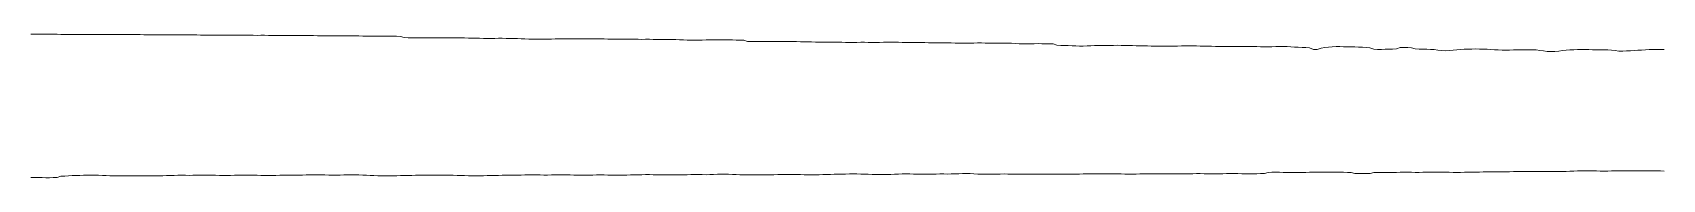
# Model space of a CAD drawing. Extents: x -16 to 11205, y -14909 to 147.
# Drawn here: x 4971.5 to 5403.5, y -11687.8 to -11649.8 of the extents above; entities that cross this region are included whole.
import ezdxf

# ---------------------------------------------------------------- set-up
doc = ezdxf.new("R2010")
doc.units = 0
doc.layers.get('0').update_dxf_attribs({"color": 1, "linetype": 'CONTINUOUS', "lineweight": 15, "true_color": 0xff0000})

msp = doc.modelspace()

# ---------------------------------------------------------------- linework, layer by layer
for p, q in [((4971, -11649.76), (4972, -11649.76)), ((4972, -11649.76), (4973, -11649.76)), ((4973, -11649.76), (4974, -11649.76)), ((4974, -11649.76), (4975, -11649.76)), ((4975, -11649.76), (4976, -11649.76)), ((4976, -11649.76), (4977, -11649.77)), ((4977, -11649.77), (4978, -11649.78)), ((4978, -11649.78), (4979, -11649.79)), ((4979, -11649.79), (4980, -11649.79)), ((4980, -11649.79), (4981, -11649.8)), ((4981, -11649.8), (4982, -11649.79)), ((4982, -11649.79), (4983, -11649.8)), ((4983, -11649.8), (4984, -11649.8)), ((4984, -11649.8), (4985, -11649.81)), ((4985, -11649.81), (4986, -11649.82)), ((4986, -11649.82), (4987, -11649.83)), ((4987, -11649.83), (4988, -11649.84)), ((4988, -11649.84), (4989, -11649.85)), ((4989, -11649.85), (4990, -11649.85)), ((4990, -11649.85), (4991, -11649.85)), ((4991, -11649.85), (4992, -11649.85)), ((4992, -11649.85), (4993, -11649.84)), ((4993, -11649.84), (4994, -11649.84)), ((4994, -11649.84), (4995, -11649.84)), ((4995, -11649.84), (4996, -11649.84)), ((4996, -11649.84), (4997, -11649.84)), ((4997, -11649.84), (4998, -11649.85)), ((4998, -11649.85), (4999, -11649.85)), ((4999, -11649.85), (5000, -11649.86)), ((5000, -11649.86), (5001, -11649.88)), ((5001, -11649.88), (5002, -11649.89)), ((5002, -11649.89), (5003, -11649.91)), ((5003, -11649.91), (5004, -11649.91)), ((5004, -11649.91), (5005, -11649.91)), ((5005, -11649.91), (5006, -11649.9)), ((5006, -11649.9), (5007, -11649.89)), ((5007, -11649.89), (5008, -11649.9)), ((5008, -11649.9), (5009, -11649.91)), ((5009, -11649.91), (5010, -11649.92)), ((5010, -11649.92), (5011, -11649.93)), ((5011, -11649.93), (5012, -11649.93)), ((5012, -11649.93), (5013, -11649.93)), ((5013, -11649.93), (5014, -11649.95)), ((5014, -11649.95), (5015, -11649.96)), ((5015, -11649.96), (5016, -11649.98)), ((5016, -11649.98), (5017, -11649.99)), ((5017, -11649.99), (5018, -11650)), ((5018, -11650), (5019, -11650)), ((5019, -11650), (5020, -11649.99)), ((5020, -11649.99), (5021, -11649.99)), ((5021, -11649.99), (5022, -11650)), ((5022, -11650), (5023, -11650.01)), ((5023, -11650.01), (5024, -11650.02)), ((5024, -11650.02), (5025, -11650.02)), ((5025, -11650.02), (5026, -11650.02)), ((5026, -11650.02), (5027, -11650.03)), ((5027, -11650.03), (5028, -11650.03)), ((5028, -11650.03), (5029, -11650.04)), ((5029, -11650.04), (5030, -11650.04)), ((5030, -11650.04), (5031, -11650.05)), ((5031, -11650.05), (5032, -11650.04)), ((5032, -11650.04), (5033, -11650.04)), ((5033, -11650.04), (5034, -11650.05)), ((5034, -11650.05), (5035, -11650.05)), ((5035, -11650.05), (5036, -11650.06)), ((5036, -11650.06), (5037, -11650.08)), ((5037, -11650.08), (5038, -11650.09)), ((5038, -11650.09), (5039, -11650.09)), ((5039, -11650.09), (5040, -11650.09)), ((5040, -11650.09), (5041, -11650.09)), ((5041, -11650.09), (5042, -11650.09)), ((5042, -11650.09), (5043, -11650.1)), ((5043, -11650.1), (5044, -11650.11)), ((5044, -11650.11), (5045, -11650.12)), ((5045, -11650.12), (5046, -11650.13)), ((5046, -11650.13), (5047, -11650.15)), ((5047, -11650.15), (5048, -11650.17)), ((5048, -11650.17), (5049, -11650.19)), ((5049, -11650.19), (5050, -11650.19)), ((5050, -11650.19), (5051, -11650.2)), ((5051, -11650.2), (5052, -11650.19)), ((5052, -11650.19), (5053, -11650.19)), ((5053, -11650.19), (5054, -11650.19)), ((5054, -11650.19), (5055, -11650.19)), ((5055, -11650.19), (5056, -11650.21)), ((5056, -11650.21), (5057, -11650.22)), ((5057, -11650.22), (5058, -11650.22)), ((5058, -11650.22), (5059, -11650.23)), ((5059, -11650.23), (5060, -11650.24)), ((5060, -11650.24), (5061, -11650.24)), ((5061, -11650.24), (5062, -11650.25)), ((5062, -11650.25), (5063, -11650.26)), ((5063, -11650.26), (5064, -11650.27)), ((5064, -11650.27), (5065, -11650.28)), ((5065, -11650.28), (5065.99, -11650.29)), ((5065.99, -11650.29), (5066.99, -11650.3)), ((5066.99, -11650.3), (5067.99, -11650.31)), ((5067.99, -11650.31), (5068.99, -11650.33)), ((5068.99, -11650.33), (5070.01, -11650.66)), ((5070.01, -11650.66), (5071.01, -11650.69)), ((5071.01, -11650.69), (5072, -11650.71)), ((5072, -11650.71), (5073, -11650.71)), ((5073, -11650.71), (5074, -11650.71)), ((5074, -11650.71), (5075, -11650.7)), ((5075, -11650.7), (5076, -11650.7)), ((5076, -11650.7), (5077, -11650.71)), ((5077, -11650.71), (5078, -11650.71)), ((5078, -11650.71), (5079, -11650.72)), ((5079, -11650.72), (5080, -11650.73)), ((5080, -11650.73), (5081, -11650.73)), ((5081, -11650.73), (5082, -11650.73)), ((5082, -11650.73), (5083, -11650.73)), ((5083, -11650.73), (5084, -11650.73)), ((5084, -11650.73), (5085, -11650.73)), ((5085, -11650.73), (5086, -11650.74)), ((5086, -11650.74), (5087.01, -11650.76)), ((5087.01, -11650.76), (5088.01, -11650.78)), ((5088.01, -11650.78), (5089, -11650.81)), ((5089, -11650.81), (5090, -11650.84)), ((5090, -11650.84), (5091, -11650.86)), ((5091, -11650.86), (5092, -11650.86)), ((5092, -11650.86), (5093, -11650.85)), ((5093, -11650.85), (5094, -11650.85)), ((5094, -11650.85), (5095, -11650.84)), ((5095, -11650.84), (5096, -11650.84)), ((5096, -11650.84), (5097, -11650.85)), ((5097, -11650.85), (5098, -11650.87)), ((5098, -11650.87), (5099, -11650.89)), ((5099, -11650.89), (5100, -11650.93)), ((5100, -11650.93), (5101, -11650.96)), ((5101, -11650.96), (5102, -11650.99)), ((5102, -11650.99), (5103, -11651.02)), ((5110, -11651.01), (5111, -11651)), ((5111, -11651), (5112, -11651)), ((5112, -11651), (5113, -11651)), ((5113, -11651), (5114, -11651)), ((5114, -11651), (5115, -11651.01)), ((5115, -11651.01), (5116, -11651.01)), ((5116, -11651.01), (5117, -11651)), ((5117, -11651), (5118, -11650.99)), ((5118, -11650.99), (5119, -11650.98)), ((5119, -11650.98), (5120, -11650.98)), ((5120, -11650.98), (5121, -11650.98)), ((5121, -11650.98), (5122, -11650.98)), ((5122, -11650.98), (5123, -11651)), ((5123, -11651), (5124, -11651.02)), ((5103, -11651.02), (5104, -11651.05)), ((5104, -11651.05), (5105, -11651.08)), ((5105, -11651.08), (5106, -11651.09)), ((5106, -11651.09), (5107, -11651.09)), ((5107, -11651.09), (5108, -11651.06)), ((5108, -11651.06), (5109, -11651.03)), ((5109, -11651.03), (5110, -11651.01)), ((5124, -11651.02), (5125, -11651.04)), ((5125, -11651.04), (5126, -11651.05)), ((5126, -11651.05), (5127, -11651.07)), ((5127, -11651.07), (5128, -11651.07)), ((5128, -11651.07), (5129, -11651.08)), ((5129, -11651.08), (5130, -11651.09)), ((5130, -11651.09), (5131, -11651.09)), ((5131, -11651.09), (5132, -11651.1)), ((5132, -11651.1), (5133, -11651.11)), ((5133, -11651.11), (5134, -11651.1)), ((5134, -11651.1), (5135, -11651.1)), ((5135, -11651.1), (5136, -11651.11)), ((5136, -11651.11), (5137, -11651.13)), ((5137, -11651.13), (5138, -11651.15)), ((5138, -11651.15), (5139, -11651.18)), ((5139, -11651.18), (5140, -11651.18)), ((5140, -11651.18), (5141, -11651.18)), ((5141, -11651.18), (5142, -11651.19)), ((5142, -11651.19), (5142.99, -11651.22)), ((5142.99, -11651.22), (5143.99, -11651.25)), ((5143.99, -11651.25), (5144.99, -11651.3)), ((5144.99, -11651.3), (5146, -11651.32)), ((5146, -11651.32), (5147, -11651.32)), ((5147, -11651.32), (5148, -11651.32)), ((5148, -11651.32), (5149.01, -11651.29)), ((5149.01, -11651.29), (5150.01, -11651.26)), ((5150.01, -11651.26), (5151, -11651.24)), ((5151, -11651.24), (5152, -11651.21)), ((5152, -11651.21), (5153, -11651.2)), ((5153, -11651.2), (5154, -11651.2)), ((5154, -11651.2), (5155, -11651.22)), ((5155, -11651.22), (5155.99, -11651.24)), ((5155.99, -11651.24), (5156.99, -11651.27)), ((5156.99, -11651.27), (5157.99, -11651.29)), ((5157.99, -11651.29), (5158.99, -11651.31)), ((5158.99, -11651.31), (5159.99, -11651.32)), ((5159.99, -11651.32), (5161.01, -11651.64)), ((5161.01, -11651.64), (5162.01, -11651.66)), ((5162.01, -11651.66), (5163.01, -11651.69)), ((5163.01, -11651.69), (5164, -11651.72)), ((5164, -11651.72), (5165, -11651.72)), ((5165, -11651.72), (5166, -11651.71)), ((5166, -11651.71), (5167, -11651.7)), ((5167, -11651.7), (5168, -11651.68)), ((5168, -11651.68), (5169, -11651.67)), ((5169, -11651.67), (5170, -11651.67)), ((5170, -11651.67), (5171, -11651.67)), ((5171, -11651.67), (5172, -11651.67)), ((5172, -11651.67), (5173.01, -11651.68)), ((5173.01, -11651.68), (5174.01, -11651.7)), ((5174.01, -11651.7), (5175.01, -11651.73)), ((5175.01, -11651.73), (5176.01, -11651.76)), ((5176.01, -11651.76), (5177.01, -11651.79)), ((5177.01, -11651.79), (5178, -11651.81)), ((5178, -11651.81), (5179, -11651.82)), ((5179, -11651.82), (5180, -11651.83)), ((5180, -11651.83), (5181, -11651.82)), ((5181, -11651.82), (5182, -11651.82)), ((5182, -11651.82), (5183, -11651.82)), ((5183, -11651.82), (5184, -11651.83)), ((5184, -11651.83), (5185, -11651.85)), ((5185, -11651.85), (5186, -11651.88)), ((5186, -11651.88), (5187, -11651.91)), ((5187, -11651.91), (5188, -11651.94)), ((5188, -11651.94), (5189, -11651.94)), ((5189, -11651.94), (5190, -11651.92)), ((5190, -11651.92), (5191, -11651.9)), ((5191, -11651.9), (5192, -11651.9)), ((5192, -11651.9), (5193, -11651.92)), ((5193, -11651.92), (5194, -11651.93)), ((5194, -11651.93), (5195, -11651.93)), ((5195, -11651.93), (5196, -11651.91)), ((5196, -11651.91), (5197, -11651.9)), ((5197, -11651.9), (5198, -11651.88)), ((5198, -11651.88), (5199, -11651.88)), ((5199, -11651.88), (5200, -11651.89)), ((5200, -11651.89), (5201, -11651.9)), ((5201, -11651.9), (5202, -11651.91)), ((5202, -11651.91), (5203, -11651.93)), ((5203, -11651.93), (5204, -11651.94)), ((5204, -11651.94), (5205, -11651.95)), ((5205, -11651.95), (5206, -11651.96)), ((5206, -11651.96), (5207, -11651.97)), ((5207, -11651.97), (5208, -11651.99)), ((5208, -11651.99), (5209, -11652)), ((5209, -11652), (5210, -11652)), ((5210, -11652), (5211, -11652)), ((5211, -11652), (5212, -11652)), ((5212, -11652), (5213, -11652.01)), ((5213, -11652.01), (5214, -11652.03)), ((5214, -11652.03), (5215, -11652.07)), ((5215, -11652.07), (5216, -11652.12)), ((5216, -11652.12), (5217, -11652.14)), ((5217, -11652.14), (5218, -11652.13)), ((5218, -11652.13), (5219, -11652.11)), ((5219, -11652.11), (5220, -11652.09)), ((5220, -11652.09), (5221, -11652.08)), ((5221, -11652.08), (5222, -11652.07)), ((5222, -11652.07), (5223, -11652.07)), ((5223, -11652.07), (5224, -11652.09)), ((5224, -11652.09), (5225, -11652.11)), ((5225, -11652.11), (5226, -11652.13)), ((5226, -11652.13), (5227, -11652.15)), ((5227, -11652.15), (5228, -11652.15)), ((5228, -11652.15), (5229, -11652.14)), ((5229, -11652.14), (5230, -11652.14)), ((5230, -11652.14), (5230.99, -11652.16)), ((5230.99, -11652.16), (5231.99, -11652.21)), ((5231.99, -11652.21), (5232.99, -11652.26)), ((5232.99, -11652.26), (5233.99, -11652.29)), ((5233.99, -11652.29), (5235, -11652.3)), ((5235, -11652.3), (5236, -11652.28)), ((5236, -11652.28), (5237, -11652.26)), ((5237, -11652.26), (5238, -11652.25)), ((5238, -11652.25), (5239, -11652.26)), ((5239, -11652.26), (5239.99, -11652.27)), ((5239.99, -11652.27), (5240.99, -11652.29)), ((5240.99, -11652.29), (5241.99, -11652.32)), ((5241.99, -11652.32), (5243.02, -11652.66)), ((5243.02, -11652.66), (5244.01, -11652.7)), ((5244.01, -11652.7), (5245.01, -11652.74)), ((5245.01, -11652.74), (5246.01, -11652.78)), ((5246.01, -11652.78), (5247.01, -11652.82)), ((5247.01, -11652.82), (5248, -11652.86)), ((5248, -11652.86), (5249, -11652.88)), ((5249, -11652.88), (5250, -11652.88)), ((5250, -11652.88), (5251, -11652.84)), ((5251, -11652.84), (5251.99, -11652.79)), ((5251.99, -11652.79), (5252.99, -11652.75)), ((5252.99, -11652.75), (5253.99, -11652.73)), ((5253.99, -11652.73), (5255, -11652.72)), ((5255, -11652.72), (5256, -11652.72)), ((5256, -11652.72), (5257, -11652.71)), ((5257, -11652.71), (5258, -11652.7)), ((5258, -11652.7), (5259, -11652.69)), ((5259, -11652.69), (5260, -11652.7)), ((5260, -11652.7), (5261.01, -11652.71)), ((5261.01, -11652.71), (5262.01, -11652.74)), ((5262.01, -11652.74), (5263.01, -11652.77)), ((5263.01, -11652.77), (5264.01, -11652.79)), ((5264.01, -11652.79), (5265.01, -11652.81)), ((5265.01, -11652.81), (5266.01, -11652.84)), ((5266.01, -11652.84), (5267, -11652.87)), ((5267, -11652.87), (5268, -11652.9)), ((5268, -11652.9), (5269, -11652.92)), ((5269, -11652.92), (5270, -11652.93)), ((5270, -11652.93), (5271, -11652.93)), ((5271, -11652.93), (5272, -11652.93)), ((5272, -11652.93), (5273, -11652.92)), ((5273, -11652.92), (5274, -11652.9)), ((5274, -11652.9), (5275, -11652.88)), ((5275, -11652.88), (5276, -11652.86)), ((5276, -11652.86), (5277, -11652.85)), ((5277, -11652.85), (5278, -11652.85)), ((5278, -11652.85), (5279, -11652.85)), ((5279, -11652.85), (5280, -11652.86)), ((5280, -11652.86), (5281, -11652.88)), ((5281, -11652.88), (5282, -11652.9)), ((5282, -11652.9), (5283, -11652.92)), ((5283, -11652.92), (5284, -11652.95)), ((5284, -11652.95), (5285, -11652.98)), ((5285, -11652.98), (5286, -11653)), ((5286, -11653), (5287, -11653.02)), ((5287, -11653.02), (5288, -11653.04)), ((5288, -11653.04), (5289, -11653.05)), ((5289, -11653.05), (5290, -11653.05)), ((5290, -11653.05), (5291, -11653.05)), ((5291, -11653.05), (5292, -11653.04)), ((5292, -11653.04), (5293, -11653.03)), ((5293, -11653.03), (5294, -11653.02)), ((5294, -11653.02), (5295, -11653.03)), ((5295, -11653.03), (5296, -11653.05)), ((5296, -11653.05), (5297, -11653.06)), ((5297, -11653.06), (5298, -11653.07)), ((5298, -11653.07), (5299, -11653.07)), ((5299, -11653.07), (5300, -11653.06)), ((5300, -11653.06), (5301, -11653.05)), ((5301, -11653.05), (5302, -11653.04)), ((5302, -11653.04), (5303, -11653.03)), ((5303, -11653.03), (5304, -11653.05)), ((5304, -11653.05), (5305, -11653.09)), ((5305, -11653.09), (5305.99, -11653.14)), ((5305.99, -11653.14), (5306.99, -11653.19)), ((5306.99, -11653.19), (5307.99, -11653.23)), ((5307.99, -11653.23), (5308.98, -11653.27)), ((5308.98, -11653.27), (5309.98, -11653.35)), ((5309.98, -11653.35), (5311.01, -11653.77)), ((5311.01, -11653.77), (5312, -11653.82)), ((5312, -11653.82), (5313.03, -11653.45)), ((5313.03, -11653.45), (5314.03, -11653.3)), ((5314.03, -11653.3), (5315.01, -11653.15)), ((5315.01, -11653.15), (5316, -11653.06)), ((5316, -11653.06), (5317, -11653.04)), ((5317, -11653.04), (5318, -11653.04)), ((5318, -11653.04), (5319, -11653.06)), ((5319, -11653.06), (5320, -11653.07)), ((5320, -11653.07), (5321, -11653.09)), ((5321, -11653.09), (5321.99, -11653.12)), ((5321.99, -11653.12), (5322.99, -11653.16)), ((5322.99, -11653.16), (5323.99, -11653.2)), ((5323.99, -11653.2), (5324.98, -11653.27)), ((5324.98, -11653.27), (5325.98, -11653.35)), ((5325.98, -11653.35), (5327.01, -11653.73)), ((5327.01, -11653.73), (5328.01, -11653.77)), ((5328.01, -11653.77), (5329, -11653.76)), ((5329, -11653.76), (5330, -11653.73)), ((5330, -11653.73), (5330.99, -11653.7)), ((5330.99, -11653.7), (5331.99, -11653.67)), ((5331.99, -11653.67), (5332.99, -11653.63)), ((5332.99, -11653.63), (5334, -11653.31)), ((5334, -11653.31), (5335, -11653.29)), ((5335, -11653.29), (5336, -11653.29)), ((5336, -11653.29), (5336.99, -11653.32)), ((5336.99, -11653.32), (5338.01, -11653.64)), ((5338.01, -11653.64), (5339.01, -11653.67)), ((5339.01, -11653.67), (5340.01, -11653.7)), ((5340.01, -11653.7), (5341.02, -11653.73)), ((5341.02, -11653.73), (5342.02, -11653.76)), ((5342.02, -11653.76), (5343.01, -11653.83)), ((5343.01, -11653.83), (5344, -11653.94)), ((5344, -11653.94), (5345, -11654.07)), ((5345, -11654.07), (5346, -11654.13)), ((5346, -11654.13), (5347, -11654.1)), ((5347, -11654.1), (5348, -11654)), ((5348, -11654), (5348.99, -11653.89)), ((5348.99, -11653.89), (5349.98, -11653.8)), ((5349.98, -11653.8), (5350.98, -11653.75)), ((5350.98, -11653.75), (5351.99, -11653.71)), ((5351.99, -11653.71), (5352.99, -11653.67)), ((5352.99, -11653.67), (5354, -11653.66)), ((5354, -11653.66), (5355.01, -11653.67)), ((5355.01, -11653.67), (5356.01, -11653.71)), ((5356.01, -11653.71), (5357.01, -11653.75)), ((5357.01, -11653.75), (5358.01, -11653.81)), ((5358.01, -11653.81), (5359.01, -11653.87)), ((5359.01, -11653.87), (5360, -11653.92)), ((5360, -11653.92), (5361, -11653.95)), ((5361, -11653.95), (5362, -11653.96)), ((5362, -11653.96), (5363, -11653.94)), ((5363, -11653.94), (5364, -11653.91)), ((5364, -11653.91), (5365, -11653.89)), ((5365, -11653.89), (5366, -11653.87)), ((5366, -11653.87), (5367, -11653.87)), ((5367, -11653.87), (5368, -11653.87)), ((5368, -11653.87), (5369.01, -11653.88)), ((5369.01, -11653.88), (5370.01, -11653.93)), ((5370.01, -11653.93), (5371, -11654.03)), ((5371, -11654.03), (5371.98, -11654.17)), ((5371.98, -11654.17), (5372.98, -11654.29)), ((5372.98, -11654.29), (5374, -11654.36)), ((5374, -11654.36), (5375.01, -11654.33)), ((5375.01, -11654.33), (5376.02, -11654.22)), ((5376.02, -11654.22), (5377.01, -11654.1)), ((5377.01, -11654.1), (5378, -11653.98)), ((5378, -11653.98), (5378.99, -11653.9)), ((5378.99, -11653.9), (5379.99, -11653.85)), ((5379.99, -11653.85), (5380.99, -11653.81)), ((5380.99, -11653.81), (5382, -11653.81)), ((5382, -11653.81), (5383, -11653.82)), ((5383, -11653.82), (5384, -11653.84)), ((5384, -11653.84), (5385, -11653.86)), ((5385, -11653.86), (5386, -11653.87)), ((5386, -11653.87), (5387, -11653.87)), ((5387, -11653.87), (5388.01, -11653.87)), ((5388.01, -11653.87), (5389.01, -11653.91)), ((5389.01, -11653.91), (5390, -11654)), ((5390, -11654), (5390.99, -11654.11)), ((5390.99, -11654.11), (5391.99, -11654.2)), ((5391.99, -11654.2), (5393, -11654.22)), ((5393, -11654.22), (5394, -11654.19)), ((5394, -11654.19), (5395.01, -11654.13)), ((5395.01, -11654.13), (5396, -11654.07)), ((5396, -11654.07), (5397, -11654)), ((5397, -11654), (5398, -11653.94)), ((5398, -11653.94), (5398.99, -11653.87)), ((5398.99, -11653.87), (5399.99, -11653.83)), ((5399.99, -11653.83), (5400.99, -11653.8)), ((5400.99, -11653.8), (5402, -11653.8)), ((5402, -11653.8), (5403, -11653.81)), ((5403, -11653.81), (5404, -11653.82)), ((4972, -11687.71), (4971, -11687.7)), ((4973, -11687.73), (4972, -11687.71)), ((4974, -11687.75), (4973, -11687.73)), ((4975, -11687.77), (4974, -11687.75)), ((4976, -11687.78), (4975, -11687.77)), ((4976.99, -11687.75), (4976, -11687.78)), ((4977.99, -11687.71), (4976.99, -11687.75)), ((4979.02, -11687.39), (4977.99, -11687.71)), ((4980.02, -11687.33), (4979.02, -11687.39)), ((4981.02, -11687.27), (4980.02, -11687.33)), ((4982.01, -11687.22), (4981.02, -11687.27)), ((4983.01, -11687.17), (4982.01, -11687.22)), ((4984, -11687.14), (4983.01, -11687.17)), ((4985, -11687.11), (4984, -11687.14)), ((4986, -11687.09), (4985, -11687.11)), ((4987, -11687.09), (4986, -11687.09)), ((4988, -11687.09), (4987, -11687.09)), ((4989, -11687.1), (4988, -11687.09)), ((4990, -11687.14), (4989, -11687.1)), ((4990.99, -11687.18), (4990, -11687.14)), ((4991.99, -11687.23), (4990.99, -11687.18)), ((4992.99, -11687.27), (4991.99, -11687.23)), ((4993.99, -11687.3), (4992.99, -11687.27)), ((4995, -11687.31), (4993.99, -11687.3)), ((4996, -11687.31), (4995, -11687.31)), ((4997, -11687.29), (4996, -11687.31)), ((4998, -11687.28), (4997, -11687.29)), ((4999, -11687.26), (4998, -11687.28)), ((5000, -11687.26), (4999, -11687.26)), ((5001, -11687.27), (5000, -11687.26)), ((5002, -11687.28), (5001, -11687.27)), ((5003, -11687.29), (5002, -11687.28)), ((5004, -11687.29), (5003, -11687.29)), ((5005, -11687.27), (5004, -11687.29)), ((5006.01, -11687.23), (5005, -11687.27)), ((5007.01, -11687.2), (5006.01, -11687.23)), ((5008, -11687.16), (5007.01, -11687.2)), ((5009, -11687.14), (5008, -11687.16)), ((5010, -11687.13), (5009, -11687.14)), ((5011, -11687.13), (5010, -11687.13)), ((5012, -11687.13), (5011, -11687.13)), ((5013, -11687.14), (5012, -11687.13)), ((5014, -11687.13), (5013, -11687.14)), ((5015, -11687.12), (5014, -11687.13)), ((5016, -11687.11), (5015, -11687.12)), ((5017, -11687.09), (5016, -11687.11)), ((5018, -11687.07), (5017, -11687.09)), ((5019, -11687.08), (5018, -11687.07)), ((5020, -11687.1), (5019, -11687.08)), ((5021, -11687.14), (5020, -11687.1)), ((5022, -11687.17), (5021, -11687.14)), ((5023, -11687.17), (5022, -11687.17)), ((5024, -11687.14), (5023, -11687.17)), ((5025, -11687.1), (5024, -11687.14)), ((5026, -11687.07), (5025, -11687.1)), ((5027, -11687.06), (5026, -11687.07)), ((5028, -11687.06), (5027, -11687.06)), ((5029, -11687.07), (5028, -11687.06)), ((5030, -11687.1), (5029, -11687.07)), ((5031, -11687.13), (5030, -11687.1)), ((5032, -11687.16), (5031, -11687.13)), ((5033, -11687.17), (5032, -11687.16)), ((5034, -11687.18), (5033, -11687.17)), ((5035, -11687.17), (5034, -11687.18)), ((5036, -11687.15), (5035, -11687.17)), ((5037, -11687.13), (5036, -11687.15)), ((5038, -11687.11), (5037, -11687.13)), ((5039, -11687.09), (5038, -11687.11)), ((5040, -11687.08), (5039, -11687.09)), ((5041, -11687.09), (5040, -11687.08)), ((5042, -11687.09), (5041, -11687.09)), ((5043, -11687.07), (5042, -11687.09)), ((5044, -11687.04), (5043, -11687.07)), ((5045, -11687.02), (5044, -11687.04)), ((5046, -11687), (5045, -11687.02)), ((5047, -11687.01), (5046, -11687)), ((5048, -11687.02), (5047, -11687.01)), ((5049, -11687.04), (5048, -11687.02)), ((5050, -11687.06), (5049, -11687.04)), ((5051, -11687.08), (5050, -11687.06)), ((5052, -11687.08), (5051, -11687.08)), ((5053, -11687.07), (5052, -11687.08)), ((5054, -11687.04), (5053, -11687.07)), ((5055, -11687.02), (5054, -11687.04)), ((5056, -11687), (5055, -11687.02)), ((5057, -11687.01), (5056, -11687)), ((5058, -11687.03), (5057, -11687.01)), ((5059, -11687.07), (5058, -11687.03)), ((5059.99, -11687.12), (5059, -11687.07)), ((5060.99, -11687.17), (5059.99, -11687.12)), ((5061.99, -11687.22), (5060.99, -11687.17)), ((5062.99, -11687.26), (5061.99, -11687.22)), ((5064, -11687.28), (5062.99, -11687.26)), ((5065, -11687.29), (5064, -11687.28)), ((5066, -11687.29), (5065, -11687.29)), ((5067, -11687.27), (5066, -11687.29)), ((5068.01, -11687.25), (5067, -11687.27)), ((5069.01, -11687.22), (5068.01, -11687.25)), ((5070.01, -11687.19), (5069.01, -11687.22)), ((5071, -11687.17), (5070.01, -11687.19)), ((5072, -11687.15), (5071, -11687.17)), ((5073, -11687.12), (5072, -11687.15)), ((5074, -11687.1), (5073, -11687.12)), ((5075, -11687.08), (5074, -11687.1)), ((5076, -11687.07), (5075, -11687.08)), ((5077, -11687.07), (5076, -11687.07)), ((5078, -11687.08), (5077, -11687.07)), ((5079, -11687.09), (5078, -11687.08)), ((5080, -11687.08), (5079, -11687.09)), ((5081, -11687.08), (5080, -11687.08)), ((5082, -11687.09), (5081, -11687.08)), ((5083, -11687.12), (5082, -11687.09)), ((5084, -11687.15), (5083, -11687.12)), ((5084.99, -11687.18), (5084, -11687.15)), ((5085.99, -11687.21), (5084.99, -11687.18)), ((5087, -11687.24), (5085.99, -11687.21)), ((5088, -11687.26), (5087, -11687.24)), ((5089, -11687.27), (5088, -11687.26)), ((5090, -11687.27), (5089, -11687.27)), ((5091.01, -11687.24), (5090, -11687.27)), ((5092.01, -11687.21), (5091.01, -11687.24)), ((5093, -11687.18), (5092.01, -11687.21)), ((5094, -11687.16), (5093, -11687.18)), ((5095, -11687.14), (5094, -11687.16)), ((5096, -11687.12), (5095, -11687.14)), ((5097, -11687.11), (5096, -11687.12)), ((5098, -11687.11), (5097, -11687.11)), ((5099, -11687.1), (5098, -11687.11)), ((5100, -11687.08), (5099, -11687.1)), ((5101, -11687.05), (5100, -11687.08)), ((5102, -11687.02), (5101, -11687.05)), ((5103, -11686.99), (5102, -11687.02)), ((5104, -11686.99), (5103, -11686.99)), ((5105, -11687.01), (5104, -11686.99)), ((5106, -11687.04), (5105, -11687.01)), ((5107, -11687.07), (5106, -11687.04)), ((5108, -11687.06), (5107, -11687.07)), ((5109, -11687.03), (5108, -11687.06)), ((5110, -11686.99), (5109, -11687.03)), ((5111, -11686.97), (5110, -11686.99)), ((5112, -11686.96), (5111, -11686.97)), ((5113, -11686.99), (5112, -11686.96)), ((5114, -11687.02), (5113, -11686.99)), ((5115, -11687.07), (5114, -11687.02)), ((5116, -11687.1), (5115, -11687.07)), ((5117, -11687.11), (5116, -11687.1)), ((5118, -11687.11), (5117, -11687.11)), ((5119, -11687.09), (5118, -11687.11)), ((5120, -11687.07), (5119, -11687.09)), ((5121, -11687.04), (5120, -11687.07)), ((5122, -11687.03), (5121, -11687.04)), ((5123, -11687.03), (5122, -11687.03)), ((5124, -11687.05), (5123, -11687.03)), ((5125, -11687.07), (5124, -11687.05)), ((5126, -11687.07), (5125, -11687.07)), ((5127, -11687.08), (5126, -11687.07)), ((5128, -11687.07), (5127, -11687.08)), ((5129, -11687.06), (5128, -11687.07)), ((5130, -11687.04), (5129, -11687.06)), ((5131, -11687), (5130, -11687.04)), ((5132, -11686.97), (5131, -11687)), ((5133, -11686.96), (5132, -11686.97)), ((5134, -11686.94), (5133, -11686.96)), ((5135, -11686.95), (5134, -11686.94)), ((5136, -11686.96), (5135, -11686.95)), ((5137, -11686.96), (5136, -11686.96)), ((5138, -11686.97), (5137, -11686.96)), ((5139, -11686.99), (5138, -11686.97)), ((5140, -11687.01), (5139, -11686.99)), ((5141, -11687.03), (5140, -11687.01)), ((5142, -11687.03), (5141, -11687.03)), ((5143, -11687.01), (5142, -11687.03)), ((5144, -11686.99), (5143, -11687.01)), ((5145, -11686.96), (5144, -11686.99)), ((5146, -11686.95), (5145, -11686.96)), ((5147, -11686.95), (5146, -11686.95)), ((5148, -11686.94), (5147, -11686.95)), ((5149, -11686.94), (5148, -11686.94)), ((5150, -11686.96), (5149, -11686.94)), ((5151, -11686.95), (5150, -11686.96)), ((5152, -11686.92), (5151, -11686.95)), ((5153, -11686.86), (5152, -11686.92)), ((5154, -11686.82), (5153, -11686.86)), ((5155, -11686.8), (5154, -11686.82)), ((5156, -11686.83), (5155, -11686.8)), ((5157, -11686.89), (5156, -11686.83)), ((5158, -11686.93), (5157, -11686.89)), ((5159, -11686.97), (5158, -11686.93)), ((5160, -11687.01), (5159, -11686.97)), ((5161, -11687.02), (5160, -11687.01)), ((5162, -11687.02), (5161, -11687.02)), ((5163, -11687.01), (5162, -11687.02)), ((5164, -11687), (5163, -11687.01)), ((5165, -11686.99), (5164, -11687)), ((5166, -11686.98), (5165, -11686.99)), ((5167, -11686.97), (5166, -11686.98)), ((5168, -11686.96), (5167, -11686.97)), ((5169, -11686.95), (5168, -11686.96)), ((5170, -11686.94), (5169, -11686.95)), ((5171, -11686.93), (5170, -11686.94)), ((5172, -11686.92), (5171, -11686.93)), ((5173, -11686.93), (5172, -11686.92)), ((5174, -11686.93), (5173, -11686.93)), ((5175, -11686.95), (5174, -11686.93)), ((5176, -11686.97), (5175, -11686.95)), ((5177, -11686.98), (5176, -11686.97)), ((5178, -11686.98), (5177, -11686.98)), ((5179, -11686.98), (5178, -11686.98)), ((5180, -11686.97), (5179, -11686.98)), ((5181, -11686.95), (5180, -11686.97)), ((5182, -11686.92), (5181, -11686.95)), ((5183, -11686.89), (5182, -11686.92)), ((5184, -11686.87), (5183, -11686.89)), ((5185, -11686.85), (5184, -11686.87)), ((5186, -11686.84), (5185, -11686.85)), ((5187, -11686.81), (5186, -11686.84)), ((5188, -11686.78), (5187, -11686.81)), ((5189, -11686.77), (5188, -11686.78)), ((5190, -11686.78), (5189, -11686.77)), ((5191, -11686.81), (5190, -11686.78)), ((5192, -11686.84), (5191, -11686.81)), ((5193, -11686.87), (5192, -11686.84)), ((5194, -11686.89), (5193, -11686.87)), ((5195, -11686.9), (5194, -11686.89)), ((5196, -11686.91), (5195, -11686.9)), ((5197, -11686.91), (5196, -11686.91)), ((5198, -11686.9), (5197, -11686.91)), ((5199, -11686.89), (5198, -11686.9)), ((5200, -11686.86), (5199, -11686.89)), ((5201, -11686.81), (5200, -11686.86)), ((5202, -11686.77), (5201, -11686.81)), ((5203, -11686.75), (5202, -11686.77)), ((5204, -11686.76), (5203, -11686.75)), ((5205, -11686.8), (5204, -11686.76)), ((5206, -11686.84), (5205, -11686.8)), ((5207, -11686.86), (5206, -11686.84)), ((5208, -11686.85), (5207, -11686.86)), ((5209, -11686.83), (5208, -11686.85)), ((5210, -11686.81), (5209, -11686.83)), ((5211, -11686.79), (5210, -11686.81)), ((5212, -11686.78), (5211, -11686.79)), ((5213, -11686.78), (5212, -11686.78)), ((5214, -11686.79), (5213, -11686.78)), ((5215, -11686.78), (5214, -11686.79)), ((5215.99, -11686.75), (5215, -11686.78)), ((5216.99, -11686.7), (5215.99, -11686.75)), ((5217.99, -11686.66), (5216.99, -11686.7)), ((5219, -11686.66), (5217.99, -11686.66)), ((5220.01, -11686.69), (5219, -11686.66)), ((5221.01, -11686.75), (5220.01, -11686.69)), ((5222.01, -11686.79), (5221.01, -11686.75)), ((5223, -11686.83), (5222.01, -11686.79)), ((5224, -11686.85), (5223, -11686.83)), ((5225, -11686.86), (5224, -11686.85)), ((5226, -11686.85), (5225, -11686.86)), ((5227, -11686.82), (5226, -11686.85)), ((5228, -11686.79), (5227, -11686.82)), ((5229, -11686.78), (5228, -11686.79)), ((5230, -11686.79), (5229, -11686.78)), ((5231, -11686.81), (5230, -11686.79)), ((5232, -11686.83), (5231, -11686.81)), ((5233, -11686.85), (5232, -11686.83)), ((5234, -11686.86), (5233, -11686.85)), ((5235, -11686.86), (5234, -11686.86)), ((5236, -11686.86), (5235, -11686.86)), ((5237, -11686.85), (5236, -11686.86)), ((5238, -11686.84), (5237, -11686.85)), ((5239, -11686.84), (5238, -11686.84)), ((5240, -11686.83), (5239, -11686.84)), ((5241, -11686.83), (5240, -11686.83)), ((5242, -11686.82), (5241, -11686.83)), ((5243, -11686.81), (5242, -11686.82)), ((5244, -11686.81), (5243, -11686.81)), ((5245, -11686.81), (5244, -11686.81)), ((5246, -11686.81), (5245, -11686.81)), ((5247, -11686.81), (5246, -11686.81)), ((5248, -11686.8), (5247, -11686.81)), ((5249, -11686.79), (5248, -11686.8)), ((5250, -11686.78), (5249, -11686.79)), ((5251, -11686.77), (5250, -11686.78)), ((5252, -11686.78), (5251, -11686.77)), ((5253, -11686.78), (5252, -11686.78)), ((5254, -11686.77), (5253, -11686.78)), ((5255, -11686.76), (5254, -11686.77)), ((5256, -11686.75), (5255, -11686.76)), ((5257, -11686.74), (5256, -11686.75)), ((5258, -11686.74), (5257, -11686.74)), ((5259, -11686.76), (5258, -11686.74)), ((5260, -11686.78), (5259, -11686.76)), ((5261, -11686.81), (5260, -11686.78)), ((5262, -11686.83), (5261, -11686.81)), ((5263, -11686.83), (5262, -11686.83)), ((5264, -11686.81), (5263, -11686.83)), ((5264.99, -11686.78), (5264, -11686.81)), ((5265.99, -11686.75), (5264.99, -11686.78)), ((5267, -11686.72), (5265.99, -11686.75)), ((5268, -11686.72), (5267, -11686.72)), ((5269, -11686.72), (5268, -11686.72)), ((5270, -11686.72), (5269, -11686.72)), ((5271, -11686.72), (5270, -11686.72)), ((5272, -11686.72), (5271, -11686.72)), ((5273, -11686.72), (5272, -11686.72)), ((5274, -11686.73), (5273, -11686.72)), ((5275, -11686.75), (5274, -11686.73)), ((5276, -11686.75), (5275, -11686.75)), ((5277, -11686.74), (5276, -11686.75)), ((5278, -11686.72), (5277, -11686.74)), ((5279, -11686.7), (5278, -11686.72)), ((5280, -11686.69), (5279, -11686.7)), ((5281, -11686.69), (5280, -11686.69)), ((5282, -11686.71), (5281, -11686.69)), ((5283, -11686.72), (5282, -11686.71)), ((5284, -11686.74), (5283, -11686.72)), ((5285, -11686.74), (5284, -11686.74)), ((5286, -11686.73), (5285, -11686.74)), ((5287, -11686.71), (5286, -11686.73)), ((5288, -11686.67), (5287, -11686.71)), ((5289, -11686.66), (5288, -11686.67)), ((5290, -11686.66), (5289, -11686.66)), ((5291, -11686.69), (5290, -11686.66)), ((5292, -11686.72), (5291, -11686.69)), ((5293, -11686.75), (5292, -11686.72)), ((5294, -11686.77), (5293, -11686.75)), ((5295, -11686.76), (5294, -11686.77)), ((5295.99, -11686.74), (5295, -11686.76)), ((5296.99, -11686.69), (5295.99, -11686.74)), ((5297.99, -11686.65), (5296.99, -11686.69)), ((5299.01, -11686.35), (5297.99, -11686.65)), ((5300.01, -11686.34), (5299.01, -11686.35)), ((5301, -11686.34), (5300.01, -11686.34)), ((5302, -11686.34), (5301, -11686.34)), ((5303, -11686.35), (5302, -11686.34)), ((5304, -11686.35), (5303, -11686.35)), ((5305, -11686.36), (5304, -11686.35)), ((5306, -11686.37), (5305, -11686.36)), ((5307, -11686.37), (5306, -11686.37)), ((5308, -11686.36), (5307, -11686.37)), ((5309, -11686.35), (5308, -11686.36)), ((5310, -11686.33), (5309, -11686.35)), ((5311, -11686.33), (5310, -11686.33)), ((5312, -11686.32), (5311, -11686.33)), ((5313, -11686.32), (5312, -11686.32)), ((5314, -11686.31), (5313, -11686.32)), ((5315, -11686.3), (5314, -11686.31)), ((5316, -11686.29), (5315, -11686.3)), ((5316.99, -11686.29), (5316, -11686.29)), ((5317.99, -11686.31), (5316.99, -11686.29)), ((5318.99, -11686.34), (5317.99, -11686.31)), ((5319.99, -11686.37), (5318.99, -11686.34)), ((5321, -11686.39), (5319.99, -11686.37)), ((5322, -11686.67), (5321, -11686.39)), ((5323, -11686.67), (5322, -11686.67)), ((5323.99, -11686.66), (5323, -11686.67)), ((5324.99, -11686.64), (5323.99, -11686.66)), ((5326, -11686.63), (5324.99, -11686.64)), ((5327, -11686.36), (5326, -11686.63)), ((5328, -11686.36), (5327, -11686.36)), ((5329, -11686.36), (5328, -11686.36)), ((5330, -11686.37), (5329, -11686.36)), ((5331, -11686.37), (5330, -11686.37)), ((5332.01, -11686.36), (5331, -11686.37)), ((5333.01, -11686.35), (5332.01, -11686.36)), ((5334, -11686.33), (5333.01, -11686.35)), ((5335, -11686.31), (5334, -11686.33)), ((5336, -11686.32), (5335, -11686.31)), ((5337, -11686.33), (5336, -11686.32)), ((5338, -11686.35), (5337, -11686.33)), ((5339, -11686.35), (5338, -11686.35)), ((5340, -11686.34), (5339, -11686.35)), ((5341, -11686.33), (5340, -11686.34)), ((5342, -11686.32), (5341, -11686.33)), ((5343, -11686.32), (5342, -11686.32)), ((5344, -11686.32), (5343, -11686.32)), ((5345, -11686.32), (5344, -11686.32)), ((5346, -11686.32), (5345, -11686.32)), ((5347, -11686.34), (5346, -11686.32)), ((5348, -11686.36), (5347, -11686.34)), ((5349, -11686.37), (5348, -11686.36)), ((5350, -11686.36), (5349, -11686.37)), ((5351, -11686.34), (5350, -11686.36)), ((5352.01, -11686.32), (5351, -11686.34)), ((5353, -11686.3), (5352.01, -11686.32)), ((5354, -11686.28), (5353, -11686.3)), ((5355, -11686.27), (5354, -11686.28)), ((5356, -11686.25), (5355, -11686.27)), ((5357, -11686.25), (5356, -11686.25)), ((5358, -11686.23), (5357, -11686.25)), ((5359, -11686.21), (5358, -11686.23)), ((5360, -11686.2), (5359, -11686.21)), ((5361, -11686.19), (5360, -11686.2)), ((5362, -11686.18), (5361, -11686.19)), ((5363, -11686.17), (5362, -11686.18)), ((5364, -11686.16), (5363, -11686.17)), ((5365, -11686.16), (5364, -11686.16)), ((5366, -11686.15), (5365, -11686.16)), ((5367, -11686.15), (5366, -11686.15)), ((5368, -11686.14), (5367, -11686.15)), ((5369, -11686.13), (5368, -11686.14)), ((5370, -11686.13), (5369, -11686.13)), ((5371, -11686.12), (5370, -11686.13)), ((5372, -11686.12), (5371, -11686.12)), ((5373, -11686.13), (5372, -11686.12)), ((5374, -11686.12), (5373, -11686.13)), ((5375, -11686.1), (5374, -11686.12)), ((5376, -11686.1), (5375, -11686.1)), ((5377, -11686.09), (5376, -11686.1)), ((5378, -11686.08), (5377, -11686.09)), ((5379, -11686.06), (5378, -11686.08)), ((5380, -11686.02), (5379, -11686.06)), ((5381, -11685.98), (5380, -11686.02)), ((5382, -11685.94), (5381, -11685.98)), ((5383, -11685.92), (5382, -11685.94)), ((5384, -11685.92), (5383, -11685.92)), ((5385, -11685.94), (5384, -11685.92)), ((5386, -11685.97), (5385, -11685.94)), ((5387, -11685.99), (5386, -11685.97)), ((5388, -11686), (5387, -11685.99)), ((5389, -11686), (5388, -11686)), ((5390, -11685.98), (5389, -11686)), ((5391, -11685.96), (5390, -11685.98)), ((5392, -11685.94), (5391, -11685.96)), ((5393, -11685.93), (5392, -11685.94)), ((5394, -11685.92), (5393, -11685.93)), ((5395, -11685.91), (5394, -11685.92)), ((5396, -11685.91), (5395, -11685.91)), ((5397, -11685.91), (5396, -11685.91)), ((5398, -11685.92), (5397, -11685.91)), ((5399, -11685.94), (5398, -11685.92)), ((5400, -11685.95), (5399, -11685.94)), ((5401, -11685.95), (5400, -11685.95)), ((5402, -11685.96), (5401, -11685.95)), ((5403, -11685.98), (5402, -11685.96)), ((5404, -11685.99), (5403, -11685.98))]:
    msp.add_line(p, q)

doc.saveas('drawing.dxf')
